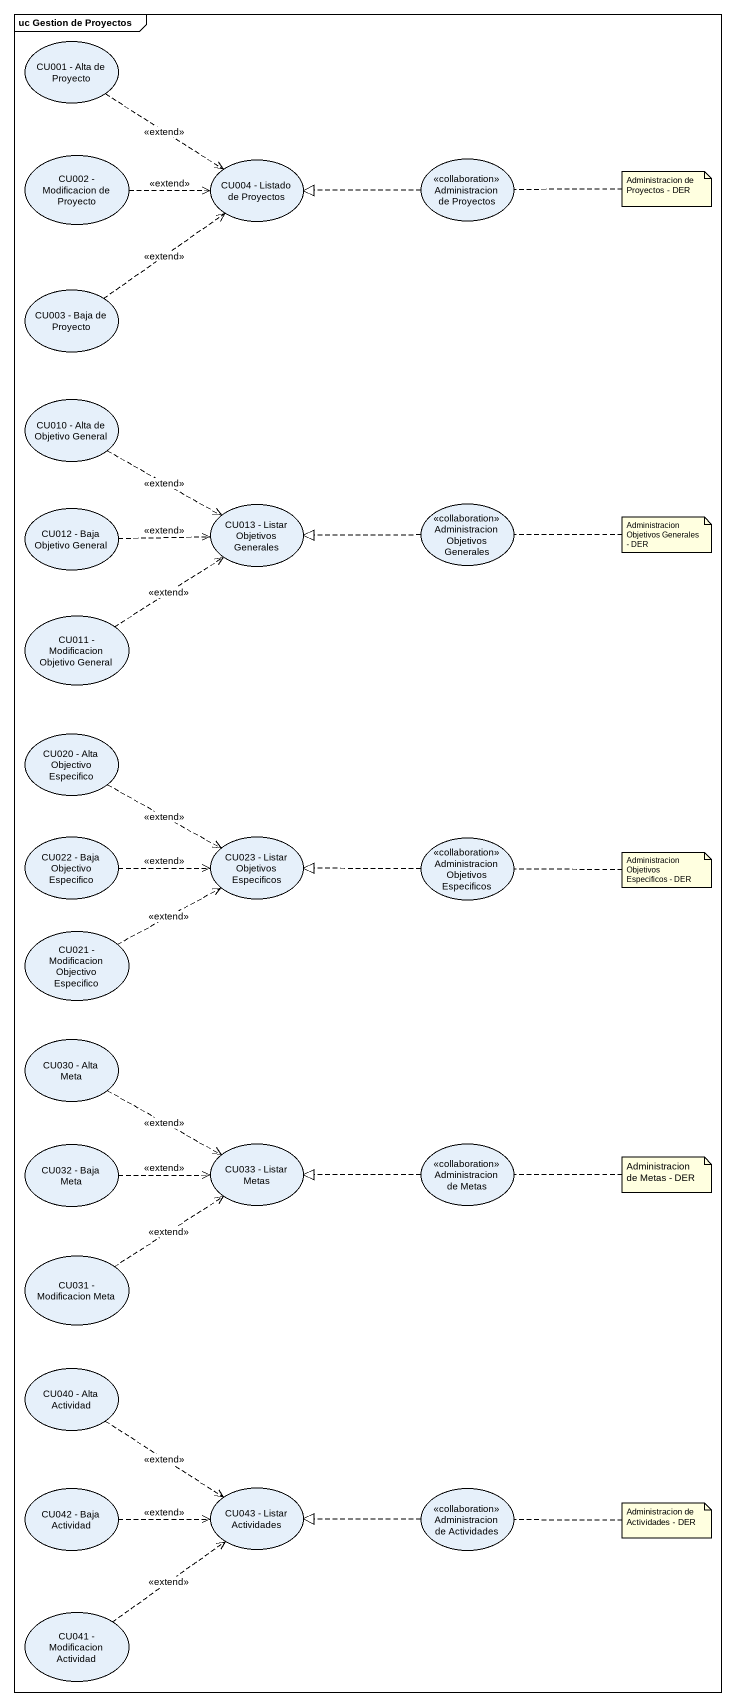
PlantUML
@startuml
mainframe uc Gestion de Proyectos
usecase "CU001 - Alta de Proyecto" as CU001_Alta_de_Proyecto
usecase "CU002 - Modificacion de Proyecto" as CU002_Modificacion_de
usecase "CU004 - Listado de Proyectos" as CU004_Listado_de_Proyectos
usecase "Administracion de Proyectos" as Administracion_de_Proyectos <<collaboration>>
usecase "CU003 - Baja de Proyecto" as CU003_Baja_de_Proyecto
usecase "CU010 - Alta de Objetivo General" as CU010_Alta_de_Objetivo
usecase "CU012 - Baja Objetivo General" as CU012_Baja_Objetivo_General
usecase "CU013 - Listar Objetivos Generales" as CU013_Listar_Objetivos
usecase "Administracion Objetivos Generales" as Administracion_Objetivos <<collaboration>>
usecase "CU011 - Modificacion Objetivo General" as CU011_Modificacion_Objetivo
usecase "CU020 - Alta Objectivo Especifico" as CU020_Alta_Objectivo
usecase "CU022 - Baja Objectivo Especifico" as CU022_Baja_Objectivo
usecase "CU023 - Listar Objetivos Especificos" as CU023_Listar_Objetivos
usecase "Administracion Objetivos Especificos" as Administracion_Objetivos_2 <<collaboration>>
usecase "CU021 - Modificacion Objectivo Especifico" as CU021_Modificacion
usecase "CU030 - Alta Meta" as CU030_Alta_Meta
usecase "CU032 - Baja Meta" as CU032_Baja_Meta
usecase "CU033 - Listar Metas" as CU033_Listar_Metas
usecase "Administracion de Metas" as Administracion_de_Metas <<collaboration>>
usecase "CU031 - Modificacion Meta" as CU031_Modificacion_Meta
usecase "CU040 - Alta Actividad" as CU040_Alta_Actividad
usecase "CU042 - Baja Actividad" as CU042_Baja_Actividad
usecase "CU043 - Listar Actividades" as CU043_Listar_Actividades
usecase "Administracion de Actividades" as Administracion_de <<collaboration>>
usecase "CU041 - Modificacion Actividad" as CU041_Modificacion_Actividad
CU001_Alta_de_Proyecto ..> CU004_Listado_de_Proyectos : <<extend>>
CU002_Modificacion_de .right.> CU004_Listado_de_Proyectos : <<extend>>
Administracion_de_Proyectos .left.|> CU004_Listado_de_Proyectos
CU003_Baja_de_Proyecto .up.> CU004_Listado_de_Proyectos : <<extend>>
CU010_Alta_de_Objetivo .right.> CU013_Listar_Objetivos : <<extend>>
CU012_Baja_Objetivo_General .right.> CU013_Listar_Objetivos : <<extend>>
Administracion_Objetivos .left.|> CU013_Listar_Objetivos
CU011_Modificacion_Objetivo .up.> CU013_Listar_Objetivos : <<extend>>
CU020_Alta_Objectivo .right.> CU023_Listar_Objetivos : <<extend>>
CU022_Baja_Objectivo .right.> CU023_Listar_Objetivos : <<extend>>
Administracion_Objetivos_2 .left.|> CU023_Listar_Objetivos
CU021_Modificacion .right.> CU023_Listar_Objetivos : <<extend>>
CU030_Alta_Meta .right.> CU033_Listar_Metas : <<extend>>
CU032_Baja_Meta .right.> CU033_Listar_Metas : <<extend>>
Administracion_de_Metas .left.|> CU033_Listar_Metas
CU031_Modificacion_Meta .up.> CU033_Listar_Metas : <<extend>>
CU040_Alta_Actividad ..> CU043_Listar_Actividades : <<extend>>
CU042_Baja_Actividad .right.> CU043_Listar_Actividades : <<extend>>
Administracion_de .left.|> CU043_Listar_Actividades
CU041_Modificacion_Actividad .up.> CU043_Listar_Actividades : <<extend>>
note right of Administracion_de_Proyectos : Administracion de Proyectos - DER
note right of Administracion_Objetivos : Administracion Objetivos Generales - DER
note right of Administracion_Objetivos_2 : Administracion Objetivos Especificos - DER
note right of Administracion_de_Metas : Administracion de Metas - DER
note right of Administracion_de : Administracion de Actividades - DER
@enduml
